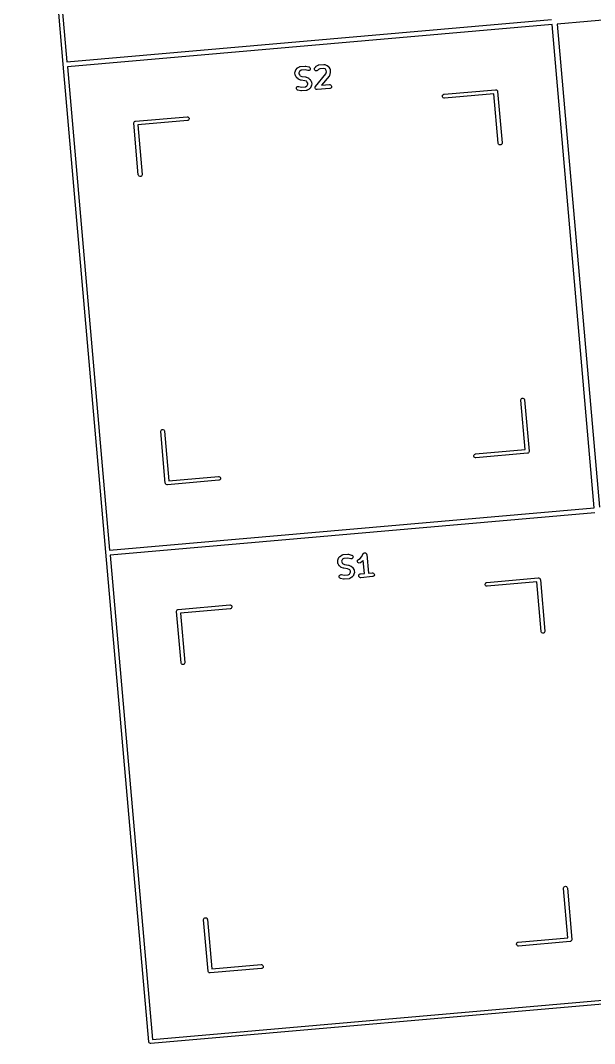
# Model space of a CAD drawing. Header units: inches. Extents: x 3.87 to 9.44, y -6.64 to -2.9.
# Drawn here: x 3.869 to 4.744, y -5.989 to -4.428 of the extents above; entities that cross this region are included whole.
import ezdxf

# ---------------------------------------------------------------- set-up
doc = ezdxf.new("R2010")
doc.units = ezdxf.units.IN
doc.header["$MEASUREMENT"] = 0
doc.layers.add('Dwgs.User', color=9, linetype='CONTINUOUS', true_color=0xc2c2c2)

msp = doc.modelspace()

# ---------------------------------------------------------------- linework, layer by layer
at = {"layer": 'Dwgs.User', "linetype": 'CONTINUOUS'}
for p, q in [((3.9338, -4.4941), (3.8686, -3.7489)), ((3.8747, -3.7514), (3.9394, -4.4907)), ((5.4265, -4.3685), (4.6872, -4.4331)), ((3.9394, -4.4907), (4.6787, -4.426)), ((4.6794, -4.4338), (3.9401, -4.4985)), ((4.7439, -5.1712), (4.6794, -4.4338)), ((4.6872, -4.4331), (4.7517, -5.1705)), ((3.999, -5.2393), (3.9338, -4.4941)), ((3.9338, -4.4941), (3.9338, -4.4941)), ((4.2954, -4.4977), (4.3029, -4.4971)), ((4.3029, -4.4971), (4.3032, -4.4971)), ((4.3032, -4.4971), (4.3033, -4.4971)), ((4.3033, -4.4971), (4.3034, -4.4971)), ((4.3034, -4.4971), (4.3035, -4.4971)), ((4.3035, -4.4971), (4.3035, -4.4971)), ((4.3035, -4.4971), (4.3038, -4.4972)), ((4.3038, -4.4972), (4.3084, -4.4983)), ((4.3194, -4.4976), (4.3197, -4.4974)), ((4.3197, -4.4974), (4.3225, -4.4957)), ((4.3225, -4.4957), (4.323, -4.4954)), ((4.323, -4.4954), (4.3231, -4.4954)), ((4.3231, -4.4954), (4.3232, -4.4954)), ((4.3232, -4.4954), (4.3238, -4.4953)), ((4.3238, -4.4953), (4.3313, -4.4946)), ((4.3313, -4.4946), (4.3319, -4.4946)), ((4.3319, -4.4946), (4.332, -4.4946)), ((4.332, -4.4946), (4.3321, -4.4946)), ((4.3321, -4.4946), (4.3326, -4.4948)), ((4.3326, -4.4948), (4.3357, -4.496)), ((4.3357, -4.496), (4.336, -4.4962)), ((4.336, -4.4962), (4.3361, -4.4962)), ((4.3361, -4.4962), (4.3362, -4.4963)), ((4.3362, -4.4963), (4.3362, -4.4963)), ((4.3362, -4.4963), (4.3363, -4.4964)), ((4.3363, -4.4964), (4.3365, -4.4965)), ((4.3365, -4.4965), (4.3382, -4.4979)), ((3.9401, -4.4985), (4.0046, -5.2359)), ((4.2873, -4.5067), (4.2875, -4.5061)), ((4.2873, -4.5068), (4.2873, -4.5067)), ((4.2873, -4.5069), (4.2873, -4.5068)), ((4.2873, -4.5074), (4.2873, -4.5069)), ((4.2875, -4.5104), (4.2873, -4.5074)), ((4.2875, -4.5061), (4.2887, -4.503)), ((4.2876, -4.511), (4.2875, -4.5104)), ((4.2877, -4.5111), (4.2876, -4.511)), ((4.2877, -4.5112), (4.2877, -4.5111)), ((4.288, -4.5117), (4.2877, -4.5112)), ((4.2897, -4.5146), (4.288, -4.5117)), ((4.2887, -4.503), (4.2888, -4.5027)), ((4.2888, -4.5027), (4.2889, -4.5027)), ((4.2889, -4.5026), (4.289, -4.5025)), ((4.2889, -4.5027), (4.2889, -4.5026)), ((4.289, -4.5024), (4.2892, -4.5022)), ((4.289, -4.5025), (4.289, -4.5024)), ((4.2892, -4.5022), (4.2906, -4.5005)), ((4.2906, -4.5005), (4.2908, -4.5003)), ((4.2908, -4.5003), (4.2909, -4.5002)), ((4.2908, -4.5003), (4.2908, -4.5003)), ((4.2909, -4.5002), (4.291, -4.5001)), ((4.291, -4.5001), (4.2913, -4.4999)), ((4.291, -4.5001), (4.291, -4.5001)), ((4.2913, -4.4999), (4.2941, -4.4982)), ((4.294, -4.5056), (4.2932, -4.5076)), ((4.2932, -4.5076), (4.2934, -4.5092)), ((4.2934, -4.5092), (4.2945, -4.5111)), ((4.2948, -4.5047), (4.294, -4.5056)), ((4.2941, -4.4982), (4.2946, -4.4979)), ((4.2945, -4.5111), (4.2954, -4.5118)), ((4.2946, -4.4979), (4.2948, -4.4979)), ((4.2948, -4.4979), (4.2954, -4.4977)), ((4.2948, -4.4979), (4.2948, -4.4979)), ((4.2966, -4.5036), (4.2948, -4.5047)), ((4.2954, -4.5118), (4.2978, -4.5128)), ((4.3029, -4.503), (4.2966, -4.5036)), ((4.2978, -4.5128), (4.3035, -4.5137)), ((4.3071, -4.504), (4.3029, -4.503)), ((4.3076, -4.5041), (4.3071, -4.504)), ((4.3088, -4.5039), (4.3076, -4.5041)), ((4.3084, -4.4983), (4.309, -4.4985)), ((4.3098, -4.5033), (4.3088, -4.5039)), ((4.309, -4.4985), (4.3099, -4.4991)), ((4.3104, -4.5024), (4.3098, -4.5033)), ((4.3099, -4.4991), (4.3105, -4.5001)), ((4.3107, -4.5013), (4.3104, -4.5024)), ((4.3105, -4.5001), (4.3107, -4.5013)), ((4.3169, -4.5013), (4.3172, -4.5002)), ((4.317, -4.5024), (4.3169, -4.5013)), ((4.3175, -4.5034), (4.317, -4.5024)), ((4.3172, -4.5002), (4.3176, -4.4997)), ((4.3184, -4.5042), (4.3175, -4.5034)), ((4.3176, -4.4997), (4.3189, -4.4981)), ((4.3195, -4.5045), (4.3184, -4.5042)), ((4.3186, -4.5282), (4.3345, -4.5092)), ((4.3189, -4.4981), (4.3191, -4.4979)), ((4.3191, -4.4979), (4.3192, -4.4978)), ((4.3192, -4.4978), (4.3193, -4.4977)), ((4.3193, -4.4977), (4.3194, -4.4977)), ((4.3194, -4.4977), (4.3194, -4.4976)), ((4.3207, -4.5044), (4.3195, -4.5045)), ((4.3217, -4.5039), (4.3207, -4.5044)), ((4.3221, -4.5035), (4.3217, -4.5039)), ((4.3232, -4.5022), (4.3221, -4.5035)), ((4.325, -4.5011), (4.3232, -4.5022)), ((4.3311, -4.5006), (4.325, -4.5011)), ((4.3394, -4.5125), (4.3277, -4.5265)), ((4.3331, -4.5014), (4.3311, -4.5006)), ((4.334, -4.5021), (4.3331, -4.5014)), ((4.3351, -4.504), (4.334, -4.5021)), ((4.3345, -4.5092), (4.3353, -4.5058)), ((4.3353, -4.5058), (4.3351, -4.504)), ((4.3382, -4.4979), (4.3384, -4.4981)), ((4.3384, -4.4981), (4.3384, -4.4981)), ((4.3384, -4.4981), (4.3385, -4.4982)), ((4.3385, -4.4982), (4.3386, -4.4983)), ((4.3386, -4.4983), (4.3386, -4.4984)), ((4.3386, -4.4984), (4.3388, -4.4986)), ((4.3388, -4.4986), (4.3405, -4.5015)), ((4.3398, -4.512), (4.3394, -4.5125)), ((4.3399, -4.5118), (4.3398, -4.5119)), ((4.3398, -4.5119), (4.3398, -4.512)), ((4.3401, -4.5113), (4.3399, -4.5118)), ((4.3412, -4.5067), (4.3401, -4.5113)), ((4.3405, -4.5015), (4.3408, -4.502)), ((4.3408, -4.502), (4.3408, -4.5021)), ((4.3408, -4.5021), (4.3409, -4.5022)), ((4.3409, -4.5022), (4.341, -4.5027)), ((4.341, -4.5027), (4.3412, -4.5057)), ((4.3412, -4.5057), (4.3412, -4.506)), ((4.3412, -4.506), (4.3412, -4.5061)), ((4.3412, -4.5061), (4.3412, -4.5062)), ((4.3412, -4.5062), (4.3412, -4.5063)), ((4.3412, -4.5063), (4.3412, -4.5064)), ((4.3412, -4.5064), (4.3412, -4.5067)), ((4.2899, -4.5148), (4.2897, -4.5146)), ((4.2899, -4.5149), (4.2899, -4.5148)), ((4.29, -4.515), (4.2899, -4.5149)), ((4.2901, -4.515), (4.29, -4.515)), ((4.2901, -4.5151), (4.2901, -4.515)), ((4.2903, -4.5153), (4.2901, -4.5151)), ((4.292, -4.5167), (4.2903, -4.5153)), ((4.2903, -4.5289), (4.2913, -4.5283)), ((4.2913, -4.5283), (4.2924, -4.5281)), ((4.2922, -4.5168), (4.292, -4.5167)), ((4.2923, -4.5169), (4.2922, -4.5168)), ((4.2924, -4.5169), (4.2923, -4.5169)), ((4.2924, -4.517), (4.2924, -4.5169)), ((4.2925, -4.517), (4.2924, -4.517)), ((4.2924, -4.5281), (4.293, -4.5282)), ((4.2928, -4.5171), (4.2925, -4.517)), ((4.2959, -4.5184), (4.2928, -4.5171)), ((4.293, -4.5282), (4.2971, -4.5292)), ((4.296, -4.5184), (4.2959, -4.5184)), ((4.2959, -4.5184), (4.2959, -4.5184)), ((4.2962, -4.5185), (4.296, -4.5184)), ((4.2964, -4.5185), (4.2962, -4.5185)), ((4.2965, -4.5185), (4.2964, -4.5185)), ((4.3023, -4.5195), (4.2965, -4.5185)), ((4.2965, -4.5185), (4.2965, -4.5185)), ((4.2971, -4.5292), (4.3034, -4.5287)), ((4.3047, -4.5204), (4.3023, -4.5195)), ((4.3034, -4.5287), (4.3053, -4.5275)), ((4.3035, -4.5137), (4.3036, -4.5137)), ((4.3036, -4.5137), (4.3036, -4.5137)), ((4.3036, -4.5137), (4.3039, -4.5138)), ((4.3039, -4.5138), (4.3041, -4.5138)), ((4.3041, -4.5138), (4.3041, -4.5138)), ((4.3041, -4.5138), (4.3042, -4.5139)), ((4.3042, -4.5139), (4.3073, -4.5151)), ((4.3056, -4.5212), (4.3047, -4.5204)), ((4.3053, -4.5275), (4.306, -4.5266)), ((4.3067, -4.523), (4.3056, -4.5212)), ((4.306, -4.5266), (4.3068, -4.5246)), ((4.3068, -4.5246), (4.3067, -4.523)), ((4.3073, -4.5151), (4.3075, -4.5152)), ((4.3075, -4.5152), (4.3076, -4.5152)), ((4.3076, -4.5152), (4.3077, -4.5153)), ((4.3077, -4.5153), (4.3078, -4.5154)), ((4.3078, -4.5154), (4.3079, -4.5154)), ((4.3079, -4.5154), (4.3081, -4.5156)), ((4.3081, -4.5156), (4.3097, -4.5169)), ((4.3097, -4.5169), (4.3099, -4.5171)), ((4.3099, -4.5171), (4.31, -4.5172)), ((4.31, -4.5172), (4.3101, -4.5173)), ((4.3101, -4.5173), (4.3101, -4.5174)), ((4.3101, -4.5174), (4.3102, -4.5174)), ((4.3102, -4.5174), (4.3103, -4.5177)), ((4.3103, -4.5177), (4.3121, -4.5205)), ((4.3126, -4.5261), (4.3114, -4.5292)), ((4.3121, -4.5205), (4.3124, -4.521)), ((4.3124, -4.521), (4.3124, -4.5211)), ((4.3124, -4.5211), (4.3124, -4.5212)), ((4.3124, -4.5212), (4.3125, -4.5218)), ((4.3125, -4.5218), (4.3128, -4.5248)), ((4.3128, -4.5256), (4.3126, -4.5261)), ((4.3128, -4.5254), (4.3127, -4.5255)), ((4.3127, -4.5255), (4.3128, -4.5256)), ((4.3128, -4.5248), (4.3128, -4.5254)), ((4.3179, -4.5298), (4.3182, -4.5287)), ((4.3182, -4.5287), (4.3186, -4.5282)), ((4.3277, -4.5265), (4.34, -4.5255)), ((4.34, -4.5255), (4.3406, -4.5255)), ((4.3406, -4.5255), (4.3417, -4.5258)), ((4.3417, -4.5258), (4.3426, -4.5266)), ((4.3426, -4.5266), (4.3431, -4.5276)), ((4.3432, -4.5287), (4.3428, -4.5298)), ((4.3431, -4.5276), (4.3432, -4.5287)), ((4.2894, -4.531), (4.2896, -4.5299)), ((4.2895, -4.5321), (4.2894, -4.531)), ((4.2901, -4.5331), (4.2895, -4.5321)), ((4.2896, -4.5299), (4.2903, -4.5289)), ((4.2911, -4.5338), (4.2901, -4.5331)), ((4.2916, -4.534), (4.2911, -4.5338)), ((4.2962, -4.5351), (4.2916, -4.534)), ((4.2965, -4.5351), (4.2962, -4.5351)), ((4.2966, -4.5351), (4.2965, -4.5351)), ((4.2967, -4.5351), (4.2966, -4.5351)), ((4.2968, -4.5351), (4.2967, -4.5351)), ((4.2969, -4.5351), (4.2968, -4.5351)), ((4.2972, -4.5351), (4.2969, -4.5351)), ((4.3046, -4.5345), (4.2972, -4.5351)), ((4.3052, -4.5344), (4.3046, -4.5345)), ((4.3053, -4.5343), (4.3052, -4.5344)), ((4.3054, -4.5343), (4.3053, -4.5343)), ((4.3059, -4.5341), (4.3054, -4.5343)), ((4.3088, -4.5323), (4.3059, -4.5341)), ((4.309, -4.5321), (4.3088, -4.5323)), ((4.3091, -4.5321), (4.309, -4.5321)), ((4.3092, -4.532), (4.3091, -4.5321)), ((4.3093, -4.532), (4.3092, -4.532)), ((4.3095, -4.5317), (4.3093, -4.5319)), ((4.3093, -4.5319), (4.3093, -4.532)), ((4.3109, -4.5301), (4.3095, -4.5317)), ((4.311, -4.5298), (4.3109, -4.5301)), ((4.3111, -4.5298), (4.311, -4.5298)), ((4.3112, -4.5296), (4.3111, -4.5297)), ((4.3111, -4.5297), (4.3111, -4.5298)), ((4.3114, -4.5292), (4.3112, -4.5295)), ((4.3112, -4.5295), (4.3112, -4.5296)), ((4.318, -4.5309), (4.3179, -4.5298)), ((4.3185, -4.532), (4.318, -4.5309)), ((4.3194, -4.5327), (4.3185, -4.532)), ((4.3205, -4.533), (4.3194, -4.5327)), ((4.3211, -4.533), (4.3205, -4.533)), ((4.3405, -4.5313), (4.3211, -4.533)), ((4.3411, -4.5312), (4.3405, -4.5313)), ((4.3421, -4.5307), (4.3411, -4.5312)), ((4.3428, -4.5298), (4.3421, -4.5307)), ((4.5121, -4.5427), (4.5125, -4.5416)), ((4.5122, -4.5439), (4.5121, -4.5427)), ((4.5127, -4.5449), (4.5122, -4.5439)), ((4.5125, -4.5416), (4.5132, -4.5408)), ((4.5132, -4.5408), (4.5142, -4.5402)), ((4.5142, -4.5402), (4.5148, -4.5401)), ((4.5148, -4.5401), (4.5932, -4.5333)), ((4.5908, -4.5394), (4.5153, -4.546)), ((4.5974, -4.6149), (4.5908, -4.5394)), ((4.5932, -4.5333), (4.5938, -4.5333)), ((4.5938, -4.5333), (4.5949, -4.5336)), ((4.5949, -4.5336), (4.5958, -4.5343)), ((4.5958, -4.5343), (4.5962, -4.5351)), ((4.5962, -4.5351), (4.5963, -4.5354)), ((4.5963, -4.5354), (4.5964, -4.5359)), ((4.5964, -4.5359), (4.6033, -4.6144)), ((4.5136, -4.5456), (4.5127, -4.5449)), ((4.5147, -4.546), (4.5136, -4.5456)), ((4.5153, -4.546), (4.5147, -4.546)), ((4.0441, -4.5813), (4.1226, -4.5744)), ((4.1226, -4.5744), (4.1232, -4.5744)), ((4.1232, -4.5744), (4.1243, -4.5748)), ((4.1243, -4.5748), (4.1251, -4.5755)), ((4.1251, -4.5755), (4.1257, -4.5765)), ((4.0415, -4.5839), (4.0418, -4.5828)), ((4.0415, -4.5845), (4.0415, -4.5839)), ((4.0483, -4.6629), (4.0415, -4.5845)), ((4.0418, -4.5828), (4.0426, -4.5819)), ((4.0426, -4.5819), (4.0436, -4.5814)), ((4.0436, -4.5814), (4.0441, -4.5813)), ((4.1231, -4.5803), (4.0476, -4.5869)), ((4.0476, -4.5869), (4.0542, -4.6624)), ((4.1237, -4.5802), (4.1231, -4.5803)), ((4.1247, -4.5797), (4.1237, -4.5802)), ((4.1254, -4.5788), (4.1247, -4.5797)), ((4.1258, -4.5777), (4.1254, -4.5788)), ((4.1257, -4.5765), (4.1258, -4.5777)), ((4.5975, -4.6155), (4.5974, -4.6149)), ((4.598, -4.6165), (4.5975, -4.6155)), ((4.5989, -4.6172), (4.598, -4.6165)), ((4.6, -4.6176), (4.5989, -4.6172)), ((4.6012, -4.6175), (4.6, -4.6176)), ((4.6022, -4.6169), (4.6012, -4.6175)), ((4.6029, -4.6161), (4.6022, -4.6169)), ((4.6033, -4.615), (4.6029, -4.6161)), ((4.6033, -4.6144), (4.6033, -4.615)), ((4.0484, -4.6635), (4.0483, -4.6629)), ((4.049, -4.6645), (4.0484, -4.6635)), ((4.0498, -4.6653), (4.049, -4.6645)), ((4.0509, -4.6656), (4.0498, -4.6653)), ((4.0521, -4.6655), (4.0509, -4.6656)), ((4.0531, -4.665), (4.0521, -4.6655)), ((4.0539, -4.6641), (4.0531, -4.665)), ((4.0542, -4.663), (4.0539, -4.6641)), ((4.0542, -4.6624), (4.0542, -4.663)), ((4.6317, -5.0065), (4.6321, -5.0054)), ((4.6317, -5.0071), (4.6317, -5.0065)), ((4.6383, -5.0826), (4.6317, -5.0071)), ((4.6321, -5.0054), (4.6328, -5.0045)), ((4.6328, -5.0045), (4.6338, -5.004)), ((4.6338, -5.004), (4.635, -5.0039)), ((4.635, -5.0039), (4.6361, -5.0043)), ((4.6361, -5.0043), (4.637, -5.005)), ((4.637, -5.005), (4.6375, -5.006)), ((4.6375, -5.006), (4.6376, -5.0066)), ((4.6376, -5.0066), (4.6445, -5.085)), ((4.0826, -5.0546), (4.083, -5.0535)), ((4.0826, -5.0551), (4.0826, -5.0546)), ((4.0895, -5.1336), (4.0826, -5.0551)), ((4.083, -5.0535), (4.0837, -5.0526)), ((4.0837, -5.0526), (4.0848, -5.052)), ((4.0848, -5.052), (4.0859, -5.0519)), ((4.0859, -5.0519), (4.087, -5.0523)), ((4.087, -5.0523), (4.0879, -5.053)), ((4.0879, -5.053), (4.0884, -5.0541)), ((4.0884, -5.0541), (4.0885, -5.0546)), ((4.0885, -5.0546), (4.0951, -5.1301)), ((4.5601, -5.0918), (4.5605, -5.0907)), ((4.5605, -5.0907), (4.5612, -5.0898)), ((4.5612, -5.0898), (4.5623, -5.0893)), ((4.5623, -5.0893), (4.5628, -5.0892)), ((4.5628, -5.0892), (4.6383, -5.0826)), ((4.6418, -5.0882), (4.5633, -5.0951)), ((4.6424, -5.0881), (4.6418, -5.0882)), ((4.6429, -5.0878), (4.6424, -5.0881)), ((4.6434, -5.0876), (4.6429, -5.0878)), ((4.6441, -5.0867), (4.6434, -5.0876)), ((4.6445, -5.0856), (4.6441, -5.0867)), ((4.6441, -5.0867), (4.6441, -5.0867)), ((4.6441, -5.0867), (4.6441, -5.0867)), ((4.6445, -5.085), (4.6445, -5.0856)), ((4.6445, -5.0856), (4.6445, -5.0856)), ((4.5603, -5.093), (4.5601, -5.0918)), ((4.5608, -5.094), (4.5603, -5.093)), ((4.5617, -5.0947), (4.5608, -5.094)), ((4.5628, -5.0951), (4.5617, -5.0947)), ((4.5633, -5.0951), (4.5628, -5.0951)), ((4.0896, -5.1341), (4.0895, -5.1336)), ((4.0901, -5.1352), (4.0896, -5.1341)), ((4.091, -5.1359), (4.0901, -5.1352)), ((4.0921, -5.1363), (4.091, -5.1359)), ((4.0927, -5.1363), (4.0921, -5.1363)), ((4.0921, -5.1363), (4.0921, -5.1363)), ((4.1711, -5.1294), (4.0927, -5.1363)), ((4.0951, -5.1301), (4.1706, -5.1235)), ((4.1706, -5.1235), (4.1712, -5.1235)), ((4.1717, -5.1293), (4.1711, -5.1294)), ((4.1712, -5.1235), (4.1723, -5.1239)), ((4.1727, -5.1288), (4.1717, -5.1293)), ((4.1723, -5.1239), (4.1732, -5.1246)), ((4.1735, -5.1279), (4.1727, -5.1288)), ((4.1732, -5.1246), (4.1737, -5.1256)), ((4.1738, -5.1268), (4.1735, -5.1279)), ((4.1737, -5.1256), (4.1738, -5.1268)), ((4.0046, -5.2359), (4.7439, -5.1712)), ((4.7446, -5.179), (4.0053, -5.2437)), ((4.0643, -5.9865), (3.999, -5.2393)), ((3.999, -5.2393), (3.999, -5.2393)), ((4.0053, -5.2437), (4.07, -5.983)), ((4.3544, -5.2474), (4.3557, -5.2457)), ((4.3557, -5.2457), (4.356, -5.2455)), ((4.356, -5.2455), (4.3561, -5.2454)), ((4.356, -5.2455), (4.356, -5.2455)), ((4.3561, -5.2454), (4.3562, -5.2453)), ((4.3562, -5.2453), (4.3565, -5.2451)), ((4.3562, -5.2453), (4.3562, -5.2453)), ((4.3565, -5.2451), (4.3593, -5.2434)), ((4.3593, -5.2434), (4.3598, -5.2431)), ((4.3598, -5.2431), (4.3599, -5.2431)), ((4.3599, -5.2431), (4.36, -5.243)), ((4.36, -5.243), (4.3606, -5.2429)), ((4.3606, -5.2429), (4.3681, -5.2423)), ((4.3681, -5.2423), (4.3684, -5.2423)), ((4.3684, -5.2423), (4.3684, -5.2423)), ((4.3684, -5.2423), (4.3686, -5.2423)), ((4.3686, -5.2423), (4.3687, -5.2423)), ((4.3687, -5.2423), (4.3687, -5.2423)), ((4.3687, -5.2423), (4.369, -5.2423)), ((4.369, -5.2423), (4.3736, -5.2435)), ((4.3736, -5.2435), (4.3742, -5.2436)), ((4.3742, -5.2436), (4.3751, -5.2443)), ((4.3751, -5.2443), (4.3757, -5.2453)), ((4.3759, -5.2464), (4.3756, -5.2476)), ((4.3757, -5.2453), (4.3759, -5.2464)), ((4.3865, -5.2487), (4.3887, -5.2461)), ((4.3887, -5.2461), (4.3911, -5.2416)), ((4.3911, -5.2416), (4.3915, -5.2411)), ((4.3911, -5.2416), (4.3911, -5.2416)), ((4.3911, -5.2416), (4.3911, -5.2416)), ((4.3911, -5.2416), (4.3911, -5.2416)), ((4.3915, -5.2411), (4.3917, -5.2409)), ((4.3917, -5.2409), (4.3919, -5.2407)), ((4.3919, -5.2407), (4.3921, -5.2406)), ((4.3921, -5.2406), (4.3924, -5.2404)), ((4.3924, -5.2404), (4.3927, -5.2403)), ((4.3927, -5.2403), (4.3929, -5.2402)), ((4.3929, -5.2402), (4.3932, -5.2401)), ((4.3932, -5.2401), (4.3935, -5.2401)), ((4.3935, -5.2401), (4.3938, -5.2401)), ((4.3938, -5.2401), (4.3941, -5.2401)), ((4.3941, -5.2401), (4.3943, -5.2402)), ((4.3943, -5.2402), (4.3946, -5.2402)), ((4.3946, -5.2402), (4.3949, -5.2403)), ((4.3949, -5.2403), (4.3952, -5.2404)), ((4.3952, -5.2404), (4.3954, -5.2406)), ((4.3954, -5.2406), (4.3956, -5.2407)), ((4.3956, -5.2407), (4.3958, -5.241)), ((4.3958, -5.241), (4.396, -5.2412)), ((4.396, -5.2412), (4.3962, -5.2414)), ((4.3962, -5.2414), (4.3964, -5.2416)), ((4.3964, -5.2416), (4.3964, -5.2419)), ((4.3964, -5.2419), (4.3966, -5.2422)), ((4.3966, -5.2422), (4.3967, -5.2427)), ((4.3967, -5.2427), (4.3967, -5.2427)), ((4.3967, -5.2427), (4.3967, -5.2427)), ((4.3967, -5.2427), (4.3967, -5.2427)), ((4.3967, -5.2427), (4.3992, -5.2712)), ((4.3525, -5.2518), (4.3527, -5.2513)), ((4.3525, -5.252), (4.3525, -5.2518)), ((4.3525, -5.2521), (4.3525, -5.252)), ((4.3525, -5.2526), (4.3525, -5.2521)), ((4.3527, -5.2556), (4.3525, -5.2526)), ((4.3527, -5.2513), (4.3539, -5.2482)), ((4.3528, -5.2562), (4.3527, -5.2556)), ((4.3529, -5.2563), (4.3528, -5.2562)), ((4.3529, -5.2564), (4.3529, -5.2563)), ((4.3532, -5.2569), (4.3529, -5.2564)), ((4.3549, -5.2598), (4.3532, -5.2569)), ((4.3539, -5.2482), (4.354, -5.2479)), ((4.354, -5.2479), (4.3541, -5.2478)), ((4.3541, -5.2478), (4.3541, -5.2477)), ((4.3541, -5.2477), (4.3542, -5.2477)), ((4.3542, -5.2476), (4.3544, -5.2474)), ((4.3542, -5.2477), (4.3542, -5.2476)), ((4.3551, -5.26), (4.3549, -5.2598)), ((4.3551, -5.2601), (4.3551, -5.26)), ((4.3552, -5.2601), (4.3551, -5.2601)), ((4.3553, -5.2602), (4.3552, -5.2601)), ((4.3553, -5.2603), (4.3553, -5.2602)), ((4.3555, -5.2605), (4.3553, -5.2603)), ((4.3572, -5.2618), (4.3555, -5.2605)), ((4.3574, -5.262), (4.3572, -5.2618)), ((4.3575, -5.2621), (4.3574, -5.262)), ((4.3576, -5.2622), (4.3575, -5.2621)), ((4.3575, -5.2621), (4.3575, -5.2621)), ((4.3577, -5.2622), (4.3576, -5.2622)), ((4.358, -5.2623), (4.3577, -5.2622)), ((4.3611, -5.2636), (4.358, -5.2623)), ((4.3592, -5.2508), (4.3584, -5.2528)), ((4.3584, -5.2528), (4.3586, -5.2544)), ((4.3586, -5.2544), (4.3597, -5.2563)), ((4.36, -5.2499), (4.3592, -5.2508)), ((4.3597, -5.2563), (4.3606, -5.257)), ((4.3618, -5.2488), (4.36, -5.2499)), ((4.3606, -5.257), (4.363, -5.258)), ((4.3681, -5.2482), (4.3618, -5.2488)), ((4.363, -5.258), (4.3687, -5.2589)), ((4.3723, -5.2492), (4.3681, -5.2482)), ((4.3687, -5.2589), (4.3688, -5.2589)), ((4.3688, -5.2589), (4.3688, -5.2589)), ((4.3688, -5.2589), (4.3691, -5.259)), ((4.3691, -5.259), (4.3693, -5.259)), ((4.3693, -5.259), (4.3693, -5.259)), ((4.3693, -5.259), (4.3694, -5.259)), ((4.3694, -5.259), (4.3725, -5.2603)), ((4.3728, -5.2493), (4.3723, -5.2492)), ((4.3725, -5.2603), (4.3727, -5.2604)), ((4.3727, -5.2604), (4.3728, -5.2604)), ((4.374, -5.2491), (4.3728, -5.2493)), ((4.3728, -5.2604), (4.3729, -5.2605)), ((4.3729, -5.2605), (4.373, -5.2605)), ((4.373, -5.2605), (4.3731, -5.2606)), ((4.3731, -5.2606), (4.3733, -5.2608)), ((4.3733, -5.2608), (4.3749, -5.2621)), ((4.375, -5.2485), (4.374, -5.2491)), ((4.3749, -5.2621), (4.3751, -5.2623)), ((4.3756, -5.2476), (4.375, -5.2485)), ((4.3751, -5.2623), (4.3752, -5.2624)), ((4.3752, -5.2624), (4.3753, -5.2625)), ((4.3753, -5.2625), (4.3753, -5.2625)), ((4.3753, -5.2625), (4.3754, -5.2626)), ((4.3754, -5.2626), (4.3755, -5.2628)), ((4.3826, -5.2526), (4.3829, -5.2515)), ((4.3828, -5.2538), (4.3826, -5.2526)), ((4.3834, -5.2548), (4.3828, -5.2538)), ((4.3829, -5.2515), (4.3835, -5.2506)), ((4.3843, -5.2554), (4.3834, -5.2548)), ((4.3835, -5.2506), (4.384, -5.2502)), ((4.384, -5.2502), (4.3865, -5.2487)), ((4.3854, -5.2557), (4.3843, -5.2554)), ((4.3866, -5.2555), (4.3854, -5.2557)), ((4.3871, -5.2553), (4.3866, -5.2555)), ((4.39, -5.2535), (4.3871, -5.2553)), ((4.3902, -5.2533), (4.39, -5.2535)), ((4.3903, -5.2533), (4.3902, -5.2533)), ((4.3904, -5.2532), (4.3903, -5.2532)), ((4.3903, -5.2532), (4.3903, -5.2533)), ((4.3905, -5.2531), (4.3904, -5.2532)), ((4.3907, -5.2529), (4.3905, -5.2531)), ((4.3915, -5.2519), (4.3907, -5.2529)), ((4.3933, -5.2717), (4.3915, -5.2519)), ((4.3546, -5.2762), (4.3548, -5.275)), ((4.3547, -5.2773), (4.3546, -5.2762)), ((4.3553, -5.2783), (4.3547, -5.2773)), ((4.3548, -5.275), (4.3555, -5.2741)), ((4.3563, -5.279), (4.3553, -5.2783)), ((4.3555, -5.2741), (4.3565, -5.2735)), ((4.3565, -5.2735), (4.3576, -5.2733)), ((4.3576, -5.2733), (4.3582, -5.2734)), ((4.3582, -5.2734), (4.3623, -5.2744)), ((4.3614, -5.2637), (4.3611, -5.2636)), ((4.3611, -5.2636), (4.3611, -5.2636)), ((4.3611, -5.2636), (4.3611, -5.2636)), ((4.3616, -5.2637), (4.3614, -5.2637)), ((4.3617, -5.2637), (4.3616, -5.2637)), ((4.3675, -5.2647), (4.3617, -5.2637)), ((4.3617, -5.2637), (4.3617, -5.2637)), ((4.3623, -5.2744), (4.3686, -5.2738)), ((4.3699, -5.2656), (4.3675, -5.2647)), ((4.3686, -5.2738), (4.3705, -5.2727)), ((4.3708, -5.2663), (4.3699, -5.2656)), ((4.3705, -5.2727), (4.3712, -5.2718)), ((4.3719, -5.2682), (4.3708, -5.2663)), ((4.374, -5.2775), (4.3711, -5.2792)), ((4.3712, -5.2718), (4.372, -5.2698)), ((4.372, -5.2698), (4.3719, -5.2682)), ((4.3742, -5.2773), (4.374, -5.2775)), ((4.3743, -5.2773), (4.3742, -5.2773)), ((4.3744, -5.2772), (4.3743, -5.2773)), ((4.3745, -5.2771), (4.3744, -5.2772)), ((4.3747, -5.2769), (4.3745, -5.2771)), ((4.3745, -5.2771), (4.3745, -5.2771)), ((4.3761, -5.2752), (4.3747, -5.2769)), ((4.3755, -5.2628), (4.3773, -5.2657)), ((4.3762, -5.275), (4.3761, -5.2752)), ((4.3763, -5.2749), (4.3762, -5.275)), ((4.3764, -5.2748), (4.3763, -5.2749)), ((4.3763, -5.2749), (4.3763, -5.2749)), ((4.3766, -5.2744), (4.3764, -5.2747)), ((4.3764, -5.2747), (4.3764, -5.2748)), ((4.3778, -5.2713), (4.3766, -5.2744)), ((4.3773, -5.2657), (4.3775, -5.2662)), ((4.3775, -5.2662), (4.3776, -5.2663)), ((4.3776, -5.2663), (4.3776, -5.2664)), ((4.3776, -5.2664), (4.3777, -5.267)), ((4.3777, -5.267), (4.378, -5.27)), ((4.3779, -5.2708), (4.3778, -5.2713)), ((4.378, -5.2706), (4.3779, -5.2707)), ((4.3779, -5.2707), (4.3779, -5.2708)), ((4.378, -5.27), (4.378, -5.2706)), ((4.3846, -5.2748), (4.3849, -5.2737)), ((4.3847, -5.276), (4.3846, -5.2748)), ((4.3852, -5.277), (4.3847, -5.276)), ((4.3849, -5.2737), (4.3857, -5.2729)), ((4.3861, -5.2777), (4.3852, -5.277)), ((4.3857, -5.2729), (4.3867, -5.2723)), ((4.3872, -5.2781), (4.3861, -5.2777)), ((4.3867, -5.2723), (4.3873, -5.2722)), ((4.3878, -5.2781), (4.3872, -5.2781)), ((4.3873, -5.2722), (4.3933, -5.2717)), ((4.4057, -5.2765), (4.3878, -5.2781)), ((4.3992, -5.2712), (4.4052, -5.2706)), ((4.4052, -5.2706), (4.4058, -5.2707)), ((4.4063, -5.2764), (4.4057, -5.2765)), ((4.4058, -5.2707), (4.4069, -5.271)), ((4.4073, -5.2759), (4.4063, -5.2764)), ((4.4069, -5.271), (4.4077, -5.2717)), ((4.408, -5.275), (4.4073, -5.2759)), ((4.4077, -5.2717), (4.4083, -5.2728)), ((4.4084, -5.2739), (4.408, -5.275)), ((4.4083, -5.2728), (4.4084, -5.2739)), ((4.3568, -5.2792), (4.3563, -5.279)), ((4.3614, -5.2803), (4.3568, -5.2792)), ((4.3617, -5.2803), (4.3614, -5.2803)), ((4.3618, -5.2803), (4.3617, -5.2803)), ((4.3619, -5.2803), (4.3618, -5.2803)), ((4.362, -5.2803), (4.3619, -5.2803)), ((4.3621, -5.2803), (4.362, -5.2803)), ((4.3624, -5.2803), (4.3621, -5.2803)), ((4.3698, -5.2797), (4.3624, -5.2803)), ((4.3704, -5.2796), (4.3698, -5.2797)), ((4.3705, -5.2795), (4.3704, -5.2796)), ((4.3706, -5.2795), (4.3705, -5.2795)), ((4.3711, -5.2792), (4.3706, -5.2795)), ((4.5773, -5.2879), (4.5777, -5.2868)), ((4.5774, -5.2891), (4.5773, -5.2879)), ((4.5779, -5.2901), (4.5774, -5.2891)), ((4.5777, -5.2868), (4.5784, -5.2859)), ((4.5788, -5.2908), (4.5779, -5.2901)), ((4.5784, -5.2859), (4.5794, -5.2854)), ((4.5799, -5.2912), (4.5788, -5.2908)), ((4.5794, -5.2854), (4.58, -5.2853)), ((4.5805, -5.2912), (4.5799, -5.2912)), ((4.58, -5.2853), (4.6584, -5.2784)), ((4.656, -5.2846), (4.5805, -5.2912)), ((4.6626, -5.3601), (4.656, -5.2846)), ((4.6584, -5.2784), (4.659, -5.2784)), ((4.659, -5.2784), (4.6601, -5.2788)), ((4.6601, -5.2788), (4.661, -5.2795)), ((4.661, -5.2795), (4.6612, -5.28)), ((4.6612, -5.28), (4.6615, -5.2806)), ((4.6615, -5.2806), (4.6616, -5.2811)), ((4.6616, -5.2811), (4.6685, -5.3596)), ((4.1093, -5.3265), (4.1878, -5.3196)), ((4.1878, -5.3196), (4.1884, -5.3196)), ((4.1884, -5.3196), (4.1895, -5.32)), ((4.1899, -5.3249), (4.1889, -5.3254)), ((4.1895, -5.32), (4.1903, -5.3207)), ((4.1906, -5.324), (4.1899, -5.3249)), ((4.1903, -5.3207), (4.1909, -5.3217)), ((4.191, -5.3229), (4.1906, -5.324)), ((4.1909, -5.3217), (4.191, -5.3229)), ((4.1067, -5.3291), (4.107, -5.328)), ((4.1067, -5.3297), (4.1067, -5.3291)), ((4.1135, -5.4081), (4.1067, -5.3297)), ((4.107, -5.328), (4.1078, -5.3271)), ((4.1078, -5.3271), (4.1088, -5.3266)), ((4.1088, -5.3266), (4.1093, -5.3265)), ((4.1883, -5.3255), (4.1128, -5.3321)), ((4.1128, -5.3321), (4.1194, -5.4076)), ((4.1889, -5.3254), (4.1883, -5.3255)), ((4.6627, -5.3606), (4.6626, -5.3601)), ((4.6632, -5.3617), (4.6627, -5.3606)), ((4.6641, -5.3624), (4.6632, -5.3617)), ((4.6652, -5.3628), (4.6641, -5.3624)), ((4.6664, -5.3627), (4.6652, -5.3628)), ((4.6674, -5.3621), (4.6664, -5.3627)), ((4.6681, -5.3612), (4.6674, -5.3621)), ((4.6685, -5.3601), (4.6681, -5.3612)), ((4.6685, -5.3596), (4.6685, -5.3601)), ((4.1136, -5.4087), (4.1135, -5.4081)), ((4.1142, -5.4097), (4.1136, -5.4087)), ((4.115, -5.4104), (4.1142, -5.4097)), ((4.1161, -5.4108), (4.115, -5.4104)), ((4.1173, -5.4107), (4.1161, -5.4108)), ((4.1183, -5.4102), (4.1173, -5.4107)), ((4.119, -5.4093), (4.1183, -5.4102)), ((4.1194, -5.4082), (4.119, -5.4093)), ((4.1194, -5.4076), (4.1194, -5.4082)), ((4.6969, -5.7517), (4.6973, -5.7506)), ((4.6969, -5.7523), (4.6969, -5.7517)), ((4.7035, -5.8278), (4.6969, -5.7523)), ((4.6973, -5.7506), (4.698, -5.7497)), ((4.698, -5.7497), (4.699, -5.7492)), ((4.699, -5.7492), (4.7002, -5.7491)), ((4.7002, -5.7491), (4.7013, -5.7494)), ((4.7013, -5.7494), (4.7022, -5.7502)), ((4.7022, -5.7502), (4.7027, -5.7512)), ((4.7027, -5.7512), (4.7028, -5.7518)), ((4.7028, -5.7518), (4.7097, -5.8302)), ((4.1478, -5.7997), (4.1482, -5.7986)), ((4.1478, -5.8003), (4.1478, -5.7997)), ((4.1547, -5.8788), (4.1478, -5.8003)), ((4.1482, -5.7986), (4.1489, -5.7978)), ((4.1489, -5.7978), (4.1499, -5.7972)), ((4.1499, -5.7972), (4.1511, -5.7971)), ((4.1511, -5.7971), (4.1522, -5.7975)), ((4.1522, -5.7975), (4.1531, -5.7982)), ((4.1531, -5.7982), (4.1536, -5.7992)), ((4.1536, -5.7992), (4.1537, -5.7998)), ((4.1537, -5.7998), (4.1603, -5.8753)), ((4.6253, -5.837), (4.6257, -5.8359)), ((4.6254, -5.8382), (4.6253, -5.837)), ((4.626, -5.8392), (4.6254, -5.8382)), ((4.6257, -5.8359), (4.6264, -5.835)), ((4.6269, -5.8399), (4.626, -5.8392)), ((4.6264, -5.835), (4.6275, -5.8345)), ((4.628, -5.8403), (4.6269, -5.8399)), ((4.6275, -5.8345), (4.628, -5.8344)), ((4.628, -5.8344), (4.7035, -5.8278)), ((4.6285, -5.8403), (4.628, -5.8403)), ((4.707, -5.8334), (4.6285, -5.8403)), ((4.7075, -5.8333), (4.707, -5.8334)), ((4.7081, -5.833), (4.7075, -5.8333)), ((4.7086, -5.8328), (4.7081, -5.833)), ((4.7093, -5.8319), (4.7086, -5.8328)), ((4.7097, -5.8308), (4.7093, -5.8319)), ((4.7093, -5.8319), (4.7093, -5.8319)), ((4.7093, -5.8319), (4.7093, -5.8319)), ((4.7097, -5.8302), (4.7097, -5.8308)), ((4.7097, -5.8308), (4.7097, -5.8308)), ((4.1603, -5.8753), (4.2358, -5.8687)), ((4.2358, -5.8687), (4.2364, -5.8687)), ((4.2364, -5.8687), (4.2375, -5.8691)), ((4.2375, -5.8691), (4.2384, -5.8698)), ((4.2384, -5.8698), (4.2389, -5.8708)), ((4.2389, -5.8708), (4.239, -5.872)), ((4.1548, -5.8793), (4.1547, -5.8788)), ((4.1553, -5.8804), (4.1548, -5.8793)), ((4.1562, -5.8811), (4.1553, -5.8804)), ((4.1573, -5.8814), (4.1562, -5.8811)), ((4.1579, -5.8814), (4.1573, -5.8814)), ((4.1573, -5.8814), (4.1573, -5.8814)), ((4.2363, -5.8746), (4.1579, -5.8814)), ((4.2369, -5.8745), (4.2363, -5.8746)), ((4.2379, -5.8739), (4.2369, -5.8745)), ((4.2387, -5.8731), (4.2379, -5.8739)), ((4.239, -5.872), (4.2387, -5.8731)), ((4.07, -5.983), (4.8093, -5.9183)), ((4.8127, -5.9239), (4.0675, -5.9891)), ((4.0644, -5.987), (4.0643, -5.9865)), ((4.065, -5.988), (4.0644, -5.987)), ((4.0658, -5.9888), (4.065, -5.988)), ((4.0669, -5.9891), (4.0658, -5.9888)), ((4.0675, -5.9891), (4.0669, -5.9891))]:
    msp.add_line(p, q, dxfattribs=at)

doc.saveas('drawing.dxf')
